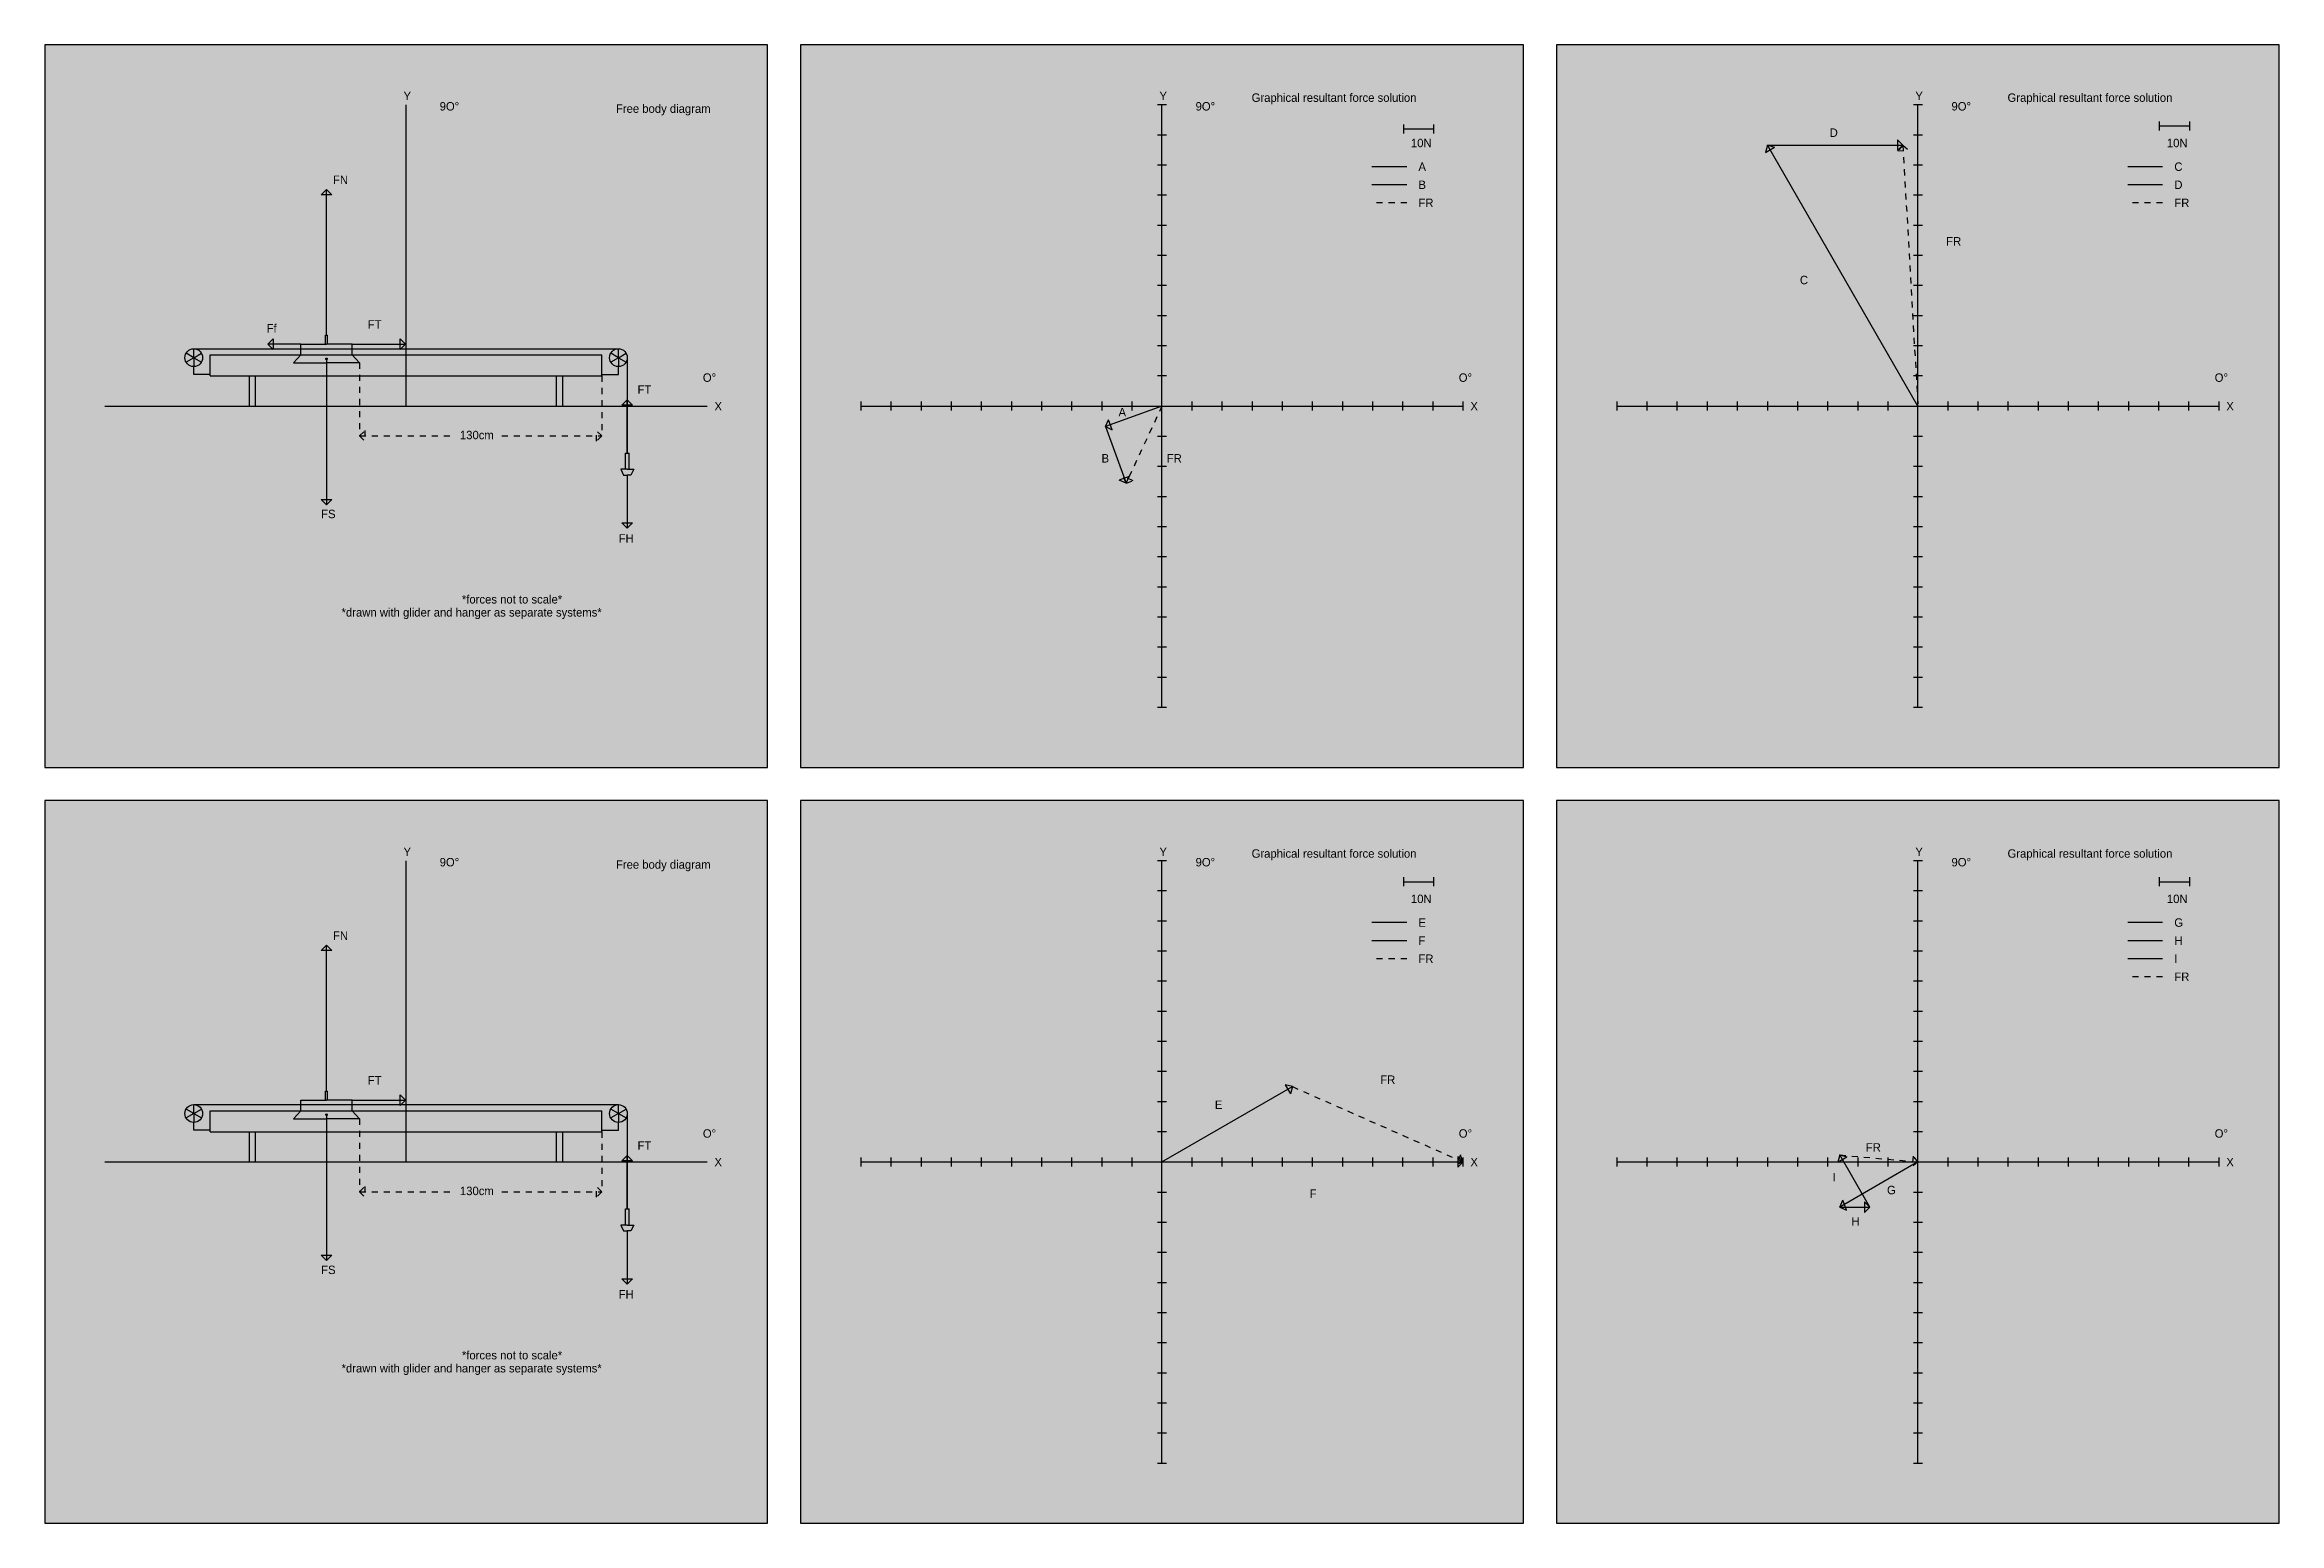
# Model space of a CAD drawing. Header units: centimetres. Extents: x 0 to 742, y -371 to 120.
import ezdxf

# ---------------------------------------------------------------- set-up
doc = ezdxf.new("R2010")
doc.units = ezdxf.units.CM
doc.header["$LTSCALE"] = 2
doc.linetypes.add('JIS_02_1.0', pattern=[2, 1, -1])
doc.layers.get('0').update_dxf_attribs({"color": 251})
for name, color, linetype in [('BACKGROUND', 250, 'Continuous'), ('F1', 255, 'Continuous'), ('F2', 255, 'Continuous'), ('FE', 255, 'Continuous'), ('FR', 255, 'JIS_02_1.0'), ('Z-FH1', 255, 'Continuous'), ('Z-FS', 255, 'Continuous')]:
    doc.layers.add(name, color=color, linetype=linetype)

msp = doc.modelspace()

# ---------------------------------------------------------------- hatches: boundary and pattern name
at = {"layer": 'BACKGROUND'}
h = msp.add_hatch(color=256, dxfattribs=at)
h.dxf.hatch_style = 1
h.paths.add_polyline_path([(240, 120), (0, 120), (0, -120), (240, -120)])
h = msp.add_hatch(color=256, dxfattribs=at)
h.dxf.hatch_style = 1
h.paths.add_polyline_path([(491, 120), (251, 120), (251, -120), (491, -120)])
h = msp.add_hatch(color=256, dxfattribs=at)
h.dxf.hatch_style = 1
h.paths.add_polyline_path([(742, 120), (502, 120), (502, -120), (742, -120)])
h = msp.add_hatch(color=256, dxfattribs=at)
h.dxf.hatch_style = 1
h.paths.add_polyline_path([(240, -131), (0, -131), (0, -371), (240, -371)])
h = msp.add_hatch(color=256, dxfattribs=at)
h.dxf.hatch_style = 1
h.paths.add_polyline_path([(491, -131), (251, -131), (251, -371), (491, -371)])
h = msp.add_hatch(color=256, dxfattribs=at)
h.dxf.hatch_style = 1
h.paths.add_polyline_path([(742, -131), (502, -131), (502, -371), (742, -371)])

# ---------------------------------------------------------------- linework, layer by layer
for p, q in [((120, 0), (120, 100)), ((372.5, 100), (369.5, 100)), ((371, -100), (371, 100)), ((623.5, 100), (620.5, 100)), ((622, -100), (622, 100)), ((372.5, 90), (369.5, 90)), ((451.26, 90.55), (451.26, 93.55)), ((451.26, 92.05), (461.26, 92.05)), ((461.26, 90.55), (461.26, 93.55)), ((623.5, 90), (620.5, 90)), ((702.26, 91.52), (702.26, 94.52)), ((702.26, 93.02), (712.26, 93.02)), ((712.26, 91.52), (712.26, 94.52)), ((372.5, 80), (369.5, 80)), ((623.5, 80), (620.5, 80)), ((372.5, 70), (369.5, 70)), ((623.5, 70), (620.5, 70)), ((372.5, 60), (369.5, 60)), ((623.5, 60), (620.5, 60)), ((372.5, 50), (369.5, 50)), ((623.5, 50), (620.5, 50)), ((372.5, 40), (369.5, 40)), ((623.5, 40), (620.5, 40)), ((372.5, 30), (369.5, 30)), ((623.5, 30), (620.5, 30)), ((93.24, 20.52), (93.24, 23.52)), ((93.24, 23.52), (93.94, 23.52)), ((93.94, 20.52), (93.94, 23.52)), ((49.49, 16.07), (46.94, 17.55)), ((49.49, 16.07), (46.94, 14.6)), ((49.49, 16.07), (49.49, 19.02)), ((49.49, 19.02), (190.51, 19.02)), ((49.49, 16.07), (52.04, 17.55)), ((49.49, 16.07), (52.04, 14.6)), ((49.49, 16.07), (49.49, 13.13)), ((55, 17), (185, 17)), ((55, 10), (55, 17)), ((82.61, 14.35), (85.09, 17)), ((85.09, 20.52), (93.59, 20.52)), ((85.09, 17), (85.09, 20.52)), ((102.09, 20.52), (93.59, 20.52)), ((102.09, 17), (102.09, 20.52)), ((104.58, 14.35), (102.09, 17)), ((185, 10), (185, 17)), ((190.51, 16.07), (187.96, 17.55)), ((190.51, 16.07), (187.96, 14.6)), ((190.51, 16.07), (190.51, 19.02)), ((190.51, 16.07), (193.06, 17.55)), ((190.51, 16.07), (193.06, 14.6)), ((190.51, 16.07), (190.51, 13.13)), ((193.46, 16.07), (193.46, -15.6)), ((372.5, 20), (369.5, 20)), ((623.5, 20), (620.5, 20)), ((49.49, 10.5), (49.49, 13.13)), ((55, 10.5), (49.49, 10.5)), ((55, 10), (185, 10)), ((68, 0), (68, 10)), ((70, 0), (70, 10)), ((82.61, 14.35), (93.59, 14.35)), ((104.58, 14.35), (93.59, 14.35)), ((170, 0), (170, 10)), ((172, 0), (172, 10)), ((185, 10.5), (190.51, 10.5)), ((190.51, 10.5), (190.51, 13.13)), ((372.5, 10), (369.5, 10)), ((623.5, 10), (620.5, 10)), ((271, 1.5), (271, -1.5)), ((281, 1.5), (281, -1.5)), ((291, 1.5), (291, -1.5)), ((301, 1.5), (301, -1.5)), ((311, 1.5), (311, -1.5)), ((321, 1.5), (321, -1.5)), ((331, 1.5), (331, -1.5)), ((341, 1.5), (341, -1.5)), ((351, 1.5), (351, -1.5)), ((361, 1.5), (361, -1.5)), ((381, -1.5), (381, 1.5)), ((391, -1.5), (391, 1.5)), ((401, -1.5), (401, 1.5)), ((411, -1.5), (411, 1.5)), ((421, -1.5), (421, 1.5)), ((431, -1.5), (431, 1.5)), ((441, -1.5), (441, 1.5)), ((451, -1.5), (451, 1.5)), ((461, -1.5), (461, 1.5)), ((471, -1.5), (471, 1.5)), ((522, 1.5), (522, -1.5)), ((532, 1.5), (532, -1.5)), ((542, 1.5), (542, -1.5)), ((552, 1.5), (552, -1.5)), ((562, 1.5), (562, -1.5)), ((572, 1.5), (572, -1.5)), ((582, 1.5), (582, -1.5)), ((592, 1.5), (592, -1.5)), ((602, 1.5), (602, -1.5)), ((612, 1.5), (612, -1.5)), ((632, -1.5), (632, 1.5)), ((642, -1.5), (642, 1.5)), ((652, -1.5), (652, 1.5)), ((662, -1.5), (662, 1.5)), ((672, -1.5), (672, 1.5)), ((682, -1.5), (682, 1.5)), ((692, -1.5), (692, 1.5)), ((702, -1.5), (702, 1.5)), ((712, -1.5), (712, 1.5)), ((722, -1.5), (722, 1.5)), ((20, 0), (220, 0)), ((271, 0), (471, 0)), ((522, 0), (722, 0)), ((369.5, -10), (372.5, -10)), ((620.5, -10), (623.5, -10)), ((193.46, -21), (191.34, -21)), ((191.34, -21), (192.23, -22.9)), ((192.83, -21), (192.83, -15.6)), ((192.83, -15.6), (194.09, -15.6)), ((193.46, -21), (195.57, -21)), ((194.09, -21), (194.09, -15.6)), ((195.57, -21), (194.68, -22.9)), ((369.5, -20), (372.5, -20)), ((620.5, -20), (623.5, -20)), ((192.23, -22.9), (193.46, -22.9)), ((194.68, -22.9), (193.46, -22.9)), ((369.5, -30), (372.5, -30)), ((620.5, -30), (623.5, -30)), ((369.5, -40), (372.5, -40)), ((620.5, -40), (623.5, -40)), ((369.5, -50), (372.5, -50)), ((620.5, -50), (623.5, -50)), ((369.5, -60), (372.5, -60)), ((620.5, -60), (623.5, -60)), ((369.5, -70), (372.5, -70)), ((620.5, -70), (623.5, -70)), ((369.5, -80), (372.5, -80)), ((620.5, -80), (623.5, -80)), ((369.5, -90), (372.5, -90)), ((620.5, -90), (623.5, -90)), ((369.5, -100), (372.5, -100)), ((620.5, -100), (623.5, -100)), ((120, -251), (120, -151)), ((372.5, -151), (369.5, -151)), ((371, -351), (371, -151)), ((623.5, -151), (620.5, -151)), ((622, -351), (622, -151)), ((372.5, -161), (369.5, -161)), ((451.26, -159.48), (451.26, -156.48)), ((451.26, -157.98), (461.26, -157.98)), ((461.26, -159.48), (461.26, -156.48)), ((623.5, -161), (620.5, -161)), ((702.26, -159.48), (702.26, -156.48)), ((702.26, -157.98), (712.26, -157.98)), ((712.26, -159.48), (712.26, -156.48)), ((372.5, -171), (369.5, -171)), ((623.5, -171), (620.5, -171)), ((372.5, -181), (369.5, -181)), ((623.5, -181), (620.5, -181)), ((372.5, -191), (369.5, -191)), ((623.5, -191), (620.5, -191)), ((372.5, -201), (369.5, -201)), ((623.5, -201), (620.5, -201)), ((372.5, -211), (369.5, -211)), ((623.5, -211), (620.5, -211)), ((372.5, -221), (369.5, -221)), ((623.5, -221), (620.5, -221)), ((93.24, -230.48), (93.24, -227.48)), ((93.24, -227.48), (93.94, -227.48)), ((93.94, -230.48), (93.94, -227.48)), ((49.49, -234.93), (46.94, -233.45)), ((49.49, -234.93), (46.94, -236.4)), ((49.49, -234.93), (49.49, -231.98)), ((49.49, -231.98), (190.51, -231.98)), ((49.49, -234.93), (52.04, -233.45)), ((49.49, -234.93), (52.04, -236.4)), ((49.49, -234.93), (49.49, -237.87)), ((55, -234), (185, -234)), ((55, -241), (55, -234)), ((82.61, -236.65), (85.09, -234)), ((82.61, -236.65), (93.59, -236.65)), ((85.09, -230.48), (93.59, -230.48)), ((85.09, -234), (85.09, -230.48)), ((102.09, -230.48), (93.59, -230.48)), ((104.58, -236.65), (93.59, -236.65)), ((102.09, -234), (102.09, -230.48)), ((104.58, -236.65), (102.09, -234)), ((185, -241), (185, -234)), ((190.51, -234.93), (187.96, -233.45)), ((190.51, -234.93), (187.96, -236.4)), ((190.51, -234.93), (190.51, -231.98)), ((190.51, -234.93), (193.06, -233.45)), ((190.51, -234.93), (193.06, -236.4)), ((190.51, -234.93), (190.51, -237.87)), ((193.46, -234.93), (193.46, -266.6)), ((372.5, -231), (369.5, -231)), ((623.5, -231), (620.5, -231)), ((49.49, -240.5), (49.49, -237.87)), ((55, -240.5), (49.49, -240.5)), ((55, -241), (185, -241)), ((68, -251), (68, -241)), ((70, -251), (70, -241)), ((170, -251), (170, -241)), ((172, -251), (172, -241)), ((185, -240.5), (190.51, -240.5)), ((190.51, -240.5), (190.51, -237.87)), ((372.5, -241), (369.5, -241)), ((623.5, -241), (620.5, -241)), ((20, -251), (220, -251)), ((271, -249.5), (271, -252.5)), ((271, -251), (471, -251)), ((281, -249.5), (281, -252.5)), ((291, -249.5), (291, -252.5)), ((301, -249.5), (301, -252.5)), ((311, -249.5), (311, -252.5)), ((321, -249.5), (321, -252.5)), ((331, -249.5), (331, -252.5)), ((341, -249.5), (341, -252.5)), ((351, -249.5), (351, -252.5)), ((361, -249.5), (361, -252.5)), ((381, -252.5), (381, -249.5)), ((391, -252.5), (391, -249.5)), ((401, -252.5), (401, -249.5)), ((411, -252.5), (411, -249.5)), ((421, -252.5), (421, -249.5)), ((431, -252.5), (431, -249.5)), ((441, -252.5), (441, -249.5)), ((451, -252.5), (451, -249.5)), ((461, -252.5), (461, -249.5)), ((471, -252.5), (471, -249.5)), ((522, -249.5), (522, -252.5)), ((522, -251), (722, -251)), ((532, -249.5), (532, -252.5)), ((542, -249.5), (542, -252.5)), ((552, -249.5), (552, -252.5)), ((562, -249.5), (562, -252.5)), ((572, -249.5), (572, -252.5)), ((582, -249.5), (582, -252.5)), ((592, -249.5), (592, -252.5)), ((602, -249.5), (602, -252.5)), ((612, -249.5), (612, -252.5)), ((632, -252.5), (632, -249.5)), ((642, -252.5), (642, -249.5)), ((652, -252.5), (652, -249.5)), ((662, -252.5), (662, -249.5)), ((672, -252.5), (672, -249.5)), ((682, -252.5), (682, -249.5)), ((692, -252.5), (692, -249.5)), ((702, -252.5), (702, -249.5)), ((712, -252.5), (712, -249.5)), ((722, -252.5), (722, -249.5)), ((192.83, -272), (192.83, -266.6)), ((192.83, -266.6), (194.09, -266.6)), ((194.09, -272), (194.09, -266.6)), ((369.5, -261), (372.5, -261)), ((620.5, -261), (623.5, -261)), ((193.46, -272), (191.34, -272)), ((191.34, -272), (192.23, -273.9)), ((192.23, -273.9), (193.46, -273.9)), ((193.46, -272), (195.57, -272)), ((194.68, -273.9), (193.46, -273.9)), ((195.57, -272), (194.68, -273.9)), ((369.5, -271), (372.5, -271)), ((620.5, -271), (623.5, -271)), ((369.5, -281), (372.5, -281)), ((620.5, -281), (623.5, -281)), ((369.5, -291), (372.5, -291)), ((620.5, -291), (623.5, -291)), ((369.5, -301), (372.5, -301)), ((620.5, -301), (623.5, -301)), ((369.5, -311), (372.5, -311)), ((620.5, -311), (623.5, -311)), ((369.5, -321), (372.5, -321)), ((620.5, -321), (623.5, -321)), ((369.5, -331), (372.5, -331)), ((620.5, -331), (623.5, -331)), ((369.5, -341), (372.5, -341)), ((620.5, -341), (623.5, -341)), ((369.5, -351), (372.5, -351)), ((620.5, -351), (623.5, -351))]:
    msp.add_line(p, q)
for centre, radius in [((49.49, 16.07), 2.95), ((93.59, 15.67), 0.259), ((190.51, 16.07), 2.95), ((49.49, -234.93), 2.95), ((93.59, -235.33), 0.259), ((190.51, -234.93), 2.95)]:
    msp.add_circle(centre, radius)
for points in [[(0, -120), (240, -120), (240, 120), (0, 120)], [(251, -120), (491, -120), (491, 120), (251, 120)], [(502, -120), (742, -120), (742, 120), (502, 120)], [(0, -371), (240, -371), (240, -131), (0, -131)], [(251, -371), (491, -371), (491, -131), (251, -131)], [(502, -371), (742, -371), (742, -131), (502, -131)]]:
    msp.add_lwpolyline(points, close=True, dxfattribs=at)
at = {"layer": 'F1'}
for p, q in [((572, 86.6), (571.35, 84.19)), ((571.35, 84.19), (574.41, 85.96)), ((622, 0), (572, 86.6)), ((572, 86.6), (574.41, 85.96)), ((452.26, 79.46), (440.7, 79.46)), ((703.26, 79.46), (691.7, 79.46)), ((85.09, 20.52), (74.13, 20.52)), ((371, 0), (352.21, -6.84)), ((352.21, -6.84), (353.26, -4.57)), ((352.21, -6.84), (354.47, -7.9)), ((354.47, -7.9), (353.26, -4.57)), ((452.26, -171.54), (440.7, -171.54)), ((703.26, -171.54), (691.7, -171.54)), ((371, -251), (414.3, -226)), ((414.3, -226), (411.89, -225.35)), ((411.89, -225.35), (413.65, -228.41)), ((414.3, -226), (413.65, -228.41)), ((622, -251), (596.02, -266)), ((596.02, -266), (597.07, -263.74)), ((596.02, -266), (598.28, -267.06)), ((598.28, -267.06), (597.07, -263.74))]:
    msp.add_line(p, q, dxfattribs=at)
at = {"layer": 'F2'}
for p, q in [((572, 86.6), (617, 86.6)), ((617, 86.6), (615.23, 88.37)), ((615.23, 88.37), (615.23, 84.83)), ((617, 86.6), (615.23, 84.83)), ((452.26, 73.46), (440.7, 73.46)), ((703.26, 73.46), (691.7, 73.46)), ((352.21, -6.84), (359.05, -25.63)), ((360.1, -23.37), (356.78, -24.58)), ((359.05, -25.63), (356.78, -24.58)), ((359.05, -25.63), (360.1, -23.37)), ((452.26, -177.54), (440.7, -177.54)), ((703.26, -177.54), (691.7, -177.54)), ((371, -251), (471, -251)), ((471, -251), (469.23, -249.23)), ((469.23, -249.23), (469.23, -252.77)), ((471, -251), (469.23, -252.77)), ((596.02, -266), (606.02, -266)), ((606.02, -266), (604.25, -264.24)), ((604.25, -264.24), (604.25, -267.77)), ((606.02, -266), (604.25, -267.77))]:
    msp.add_line(p, q, dxfattribs=at)
at = {"layer": 'FE'}
for p, q in [((703.26, -183.54), (691.7, -183.54)), ((596.02, -248.68), (595.37, -251.1)), ((595.37, -251.1), (598.43, -249.33)), ((606.02, -266), (596.02, -248.68)), ((596.02, -248.68), (598.43, -249.33))]:
    msp.add_line(p, q, dxfattribs=at)
at = {"layer": 'FR'}
for p, q in [((617, 86.6), (615.34, 84.74)), ((615.34, 84.74), (618.87, 84.94)), ((617, 86.6), (618.87, 84.94)), ((617, 86.6), (622, 0)), ((104.58, 14.35), (104.58, -9.92)), ((185, 10), (185, -9.92)), ((371, 0), (359.05, -25.63)), ((104.58, -9.92), (106.34, -8.16)), ((104.58, -9.92), (135.76, -9.92)), ((104.58, -9.92), (106.34, -11.69)), ((106.34, -8.16), (106.34, -11.69)), ((151.76, -9.92), (185, -9.92)), ((185, -9.92), (183.23, -8.16)), ((183.23, -11.69), (183.23, -8.16)), ((185, -9.92), (183.23, -11.69)), ((359.05, -25.63), (358.19, -23.29)), ((361.4, -24.78), (358.19, -23.29)), ((359.05, -25.63), (361.4, -24.78)), ((414.3, -226), (471, -251)), ((104.58, -236.65), (104.58, -260.92)), ((185, -241), (185, -260.92)), ((470.1, -248.67), (468.67, -251.9)), ((471, -251), (468.67, -251.9)), ((471, -251), (470.1, -248.67)), ((596.02, -248.68), (622, -251)), ((620.4, -249.08), (620.08, -252.6)), ((622, -251), (620.08, -252.6)), ((622, -251), (620.4, -249.08)), ((104.58, -260.92), (106.34, -259.16)), ((106.34, -259.16), (106.34, -262.69)), ((185, -260.92), (183.23, -259.16)), ((183.23, -262.69), (183.23, -259.16)), ((104.58, -260.92), (135.76, -260.92)), ((104.58, -260.92), (106.34, -262.69)), ((151.76, -260.92), (185, -260.92)), ((185, -260.92), (183.23, -262.69))]:
    msp.add_line(p, q, dxfattribs=at)
at = {"layer": 'FR', "linetype": 'JIS_02_1.0'}
for p, q in [((452.26, 67.46), (440.7, 67.46)), ((703.26, 67.46), (691.7, 67.46)), ((452.26, -183.54), (440.7, -183.54)), ((703.26, -189.54), (691.7, -189.54))]:
    msp.add_line(p, q, dxfattribs=at)
at = {"layer": 'Z-FH1'}
for p, q in [((119.8, 20.52), (118.03, 22.29)), ((118.03, 18.76), (118.03, 22.29)), ((102.09, 20.52), (119.8, 20.52)), ((119.8, 20.52), (118.03, 18.76)), ((193.46, 2.1), (191.69, 0.33)), ((195.23, 0.33), (191.69, 0.33)), ((193.46, -15.6), (193.46, 2.1)), ((193.46, 2.1), (195.23, 0.33)), ((193.46, -22.9), (193.46, -40.6)), ((193.46, -40.6), (191.69, -38.83)), ((191.69, -38.83), (195.23, -38.83)), ((193.46, -40.6), (195.23, -38.83)), ((119.8, -230.48), (118.03, -228.71)), ((118.03, -232.24), (118.03, -228.71)), ((102.09, -230.48), (119.8, -230.48)), ((119.8, -230.48), (118.03, -232.24)), ((193.46, -248.9), (191.69, -250.67)), ((195.23, -250.67), (191.69, -250.67)), ((193.46, -266.6), (193.46, -248.9)), ((193.46, -248.9), (195.23, -250.67)), ((193.46, -273.9), (193.46, -291.6)), ((193.46, -291.6), (191.69, -289.83)), ((191.69, -289.83), (195.23, -289.83)), ((193.46, -291.6), (195.23, -289.83))]:
    msp.add_line(p, q, dxfattribs=at)
at = {"layer": 'Z-FS'}
for p, q in [((93.59, 71.96), (91.83, 70.19)), ((95.36, 70.19), (91.83, 70.19)), ((93.59, 23.52), (93.59, 71.96)), ((93.59, 71.96), (95.36, 70.19)), ((74.13, 20.52), (75.9, 22.29)), ((75.9, 22.29), (75.9, 18.76)), ((74.13, 20.52), (75.9, 18.76)), ((93.59, 15.67), (93.59, -32.76)), ((93.59, -32.76), (91.83, -30.99)), ((91.83, -30.99), (95.36, -30.99)), ((93.59, -32.76), (95.36, -30.99)), ((93.59, -179.04), (91.83, -180.81)), ((95.36, -180.81), (91.83, -180.81)), ((93.59, -227.48), (93.59, -179.04)), ((93.59, -179.04), (95.36, -180.81)), ((93.59, -235.33), (93.59, -283.76)), ((93.59, -283.76), (91.83, -281.99)), ((91.83, -281.99), (95.36, -281.99)), ((93.59, -283.76), (95.36, -281.99))]:
    msp.add_line(p, q, dxfattribs=at)

# ---------------------------------------------------------------- texts
for s, height, p in [('Y', 2.8, (119.15, 101.59)), ('Y', 2.8, (370.15, 101.59)), ('Graphical resultant force solution', 2.8001, (400.76, 101.02)), ('Y', 2.8, (621.15, 101.59)), ('Graphical resultant force solution', 2.8001, (651.76, 101.02)), ('9O%%D', 2.8, (131.15, 98.14)), ('Free body diagram', 2.8001, (189.69, 97.37)), ('9O%%D', 2.8, (382.15, 98.14)), ('9O%%D', 2.8, (633.15, 98.14)), ('10N', 2.8, (453.66, 85.96)), ('10N', 2.8, (704.66, 85.96)), ('O%%D', 2.8, (218.54, 8.05)), ('O%%D', 2.8, (469.54, 8.05)), ('O%%D', 2.8, (720.54, 8.05)), ('X', 2.8, (222.4, -1.45)), ('X', 2.8, (473.4, -1.45)), ('X', 2.8, (724.4, -1.45)), ('*forces not to scale*', 2.8001, (138.53, -65.57)), ('*drawn with glider and hanger as separate systems*', 2.8001, (98.58, -69.9)), ('Y', 2.8, (119.15, -149.41)), ('Y', 2.8, (370.15, -149.41)), ('Graphical resultant force solution', 2.8001, (400.76, -149.98)), ('Y', 2.8, (621.15, -149.41)), ('Graphical resultant force solution', 2.8001, (651.76, -149.98)), ('9O%%D', 2.8, (131.15, -152.86)), ('Free body diagram', 2.8001, (189.69, -153.63)), ('9O%%D', 2.8, (382.15, -152.86)), ('9O%%D', 2.8, (633.15, -152.86)), ('10N', 2.8, (453.66, -165.04)), ('10N', 2.8, (704.66, -165.04)), ('O%%D', 2.8, (218.54, -242.95)), ('O%%D', 2.8, (469.54, -242.95)), ('O%%D', 2.8, (720.54, -242.95)), ('X', 2.8, (222.4, -252.45)), ('X', 2.8, (473.4, -252.45)), ('X', 2.8, (724.4, -252.45)), ('*drawn with glider and hanger as separate systems*', 2.8001, (98.58, -320.9)), ('*forces not to scale*', 2.8001, (138.53, -316.57))]:
    msp.add_text(s, height=height).set_placement(p)
at = {"layer": 'F1', "char_height": 2.8, "attachment_point": 1}
for s, insert in [('A', (456.15, 80.89)), ('C', (707.15, 80.89)), ('C', (582.81, 43.26)), ('A', (356.56, -0.61)), ('E', (456.15, -170.11)), ('G', (707.15, -170.11)), ('E', (388.56, -230.62)), ('G', (611.74, -258.94))]:
    msp.add_mtext_dynamic_manual_height_columns(s, width=47.1481, gutter_width=0.531, heights=[0], dxfattribs=dict(at, insert=insert))
at = {"layer": 'F2', "char_height": 2.8, "attachment_point": 1}
for s, insert in [('D', (592.7, 92.18)), ('B', (456.15, 74.89)), ('D', (707.15, 74.89)), ('B', (350.93, -15.95)), ('F', (456.15, -176.11)), ('H', (707.15, -176.11)), ('F', (420.01, -260.13)), ('H', (599.93, -269.37))]:
    msp.add_mtext_dynamic_manual_height_columns(s, width=47.1481, gutter_width=0.531, heights=[0], dxfattribs=dict(at, insert=insert))
at = {"layer": 'FE', "char_height": 2.8, "attachment_point": 1}
for insert in [(707.15, -182.11), (593.66, -254.68)]:
    msp.add_mtext_dynamic_manual_height_columns('I', width=47.1481, gutter_width=0.531, heights=[0], dxfattribs=dict(at, insert=insert))
at = {"layer": 'FR', "linetype": 'JIS_02_1.0', "char_height": 2.8, "attachment_point": 1}
for insert in [(456.15, 68.89), (707.15, 68.89), (631.38, 56.1), (372.59, -15.96), (456.15, -182.11), (707.15, -188.11), (443.47, -222.29), (604.7, -244.78)]:
    msp.add_mtext_dynamic_manual_height_columns('FR', width=47.1481, gutter_width=0.531, heights=[0], dxfattribs=dict(at, insert=insert))
at = {"layer": 'Z-FH1', "char_height": 2.8, "attachment_point": 1}
for s, insert in [('FT', (107.3, 28.51)), ('FT', (196.85, 6.87)), ('FH', (190.59, -42.55)), ('FT', (107.3, -222.49)), ('FT', (196.85, -244.13)), ('FH', (190.59, -293.55))]:
    msp.add_mtext_dynamic_manual_height_columns(s, width=47.1481, gutter_width=0.531, heights=[0], dxfattribs=dict(at, insert=insert))
at = {"layer": 'Z-FS', "char_height": 2.8, "attachment_point": 1}
for s, insert in [('FN', (95.74, 76.55)), ('Ff', (73.69, 27.22)), ('130cm', (137.88, -8.22)), ('FS', (91.8, -34.43)), ('FN', (95.74, -174.45)), ('130cm', (137.88, -259.22)), ('FS', (91.8, -285.43))]:
    msp.add_mtext_dynamic_manual_height_columns(s, width=47.1481, gutter_width=0.531, heights=[0], dxfattribs=dict(at, insert=insert))

doc.saveas('drawing.dxf')
